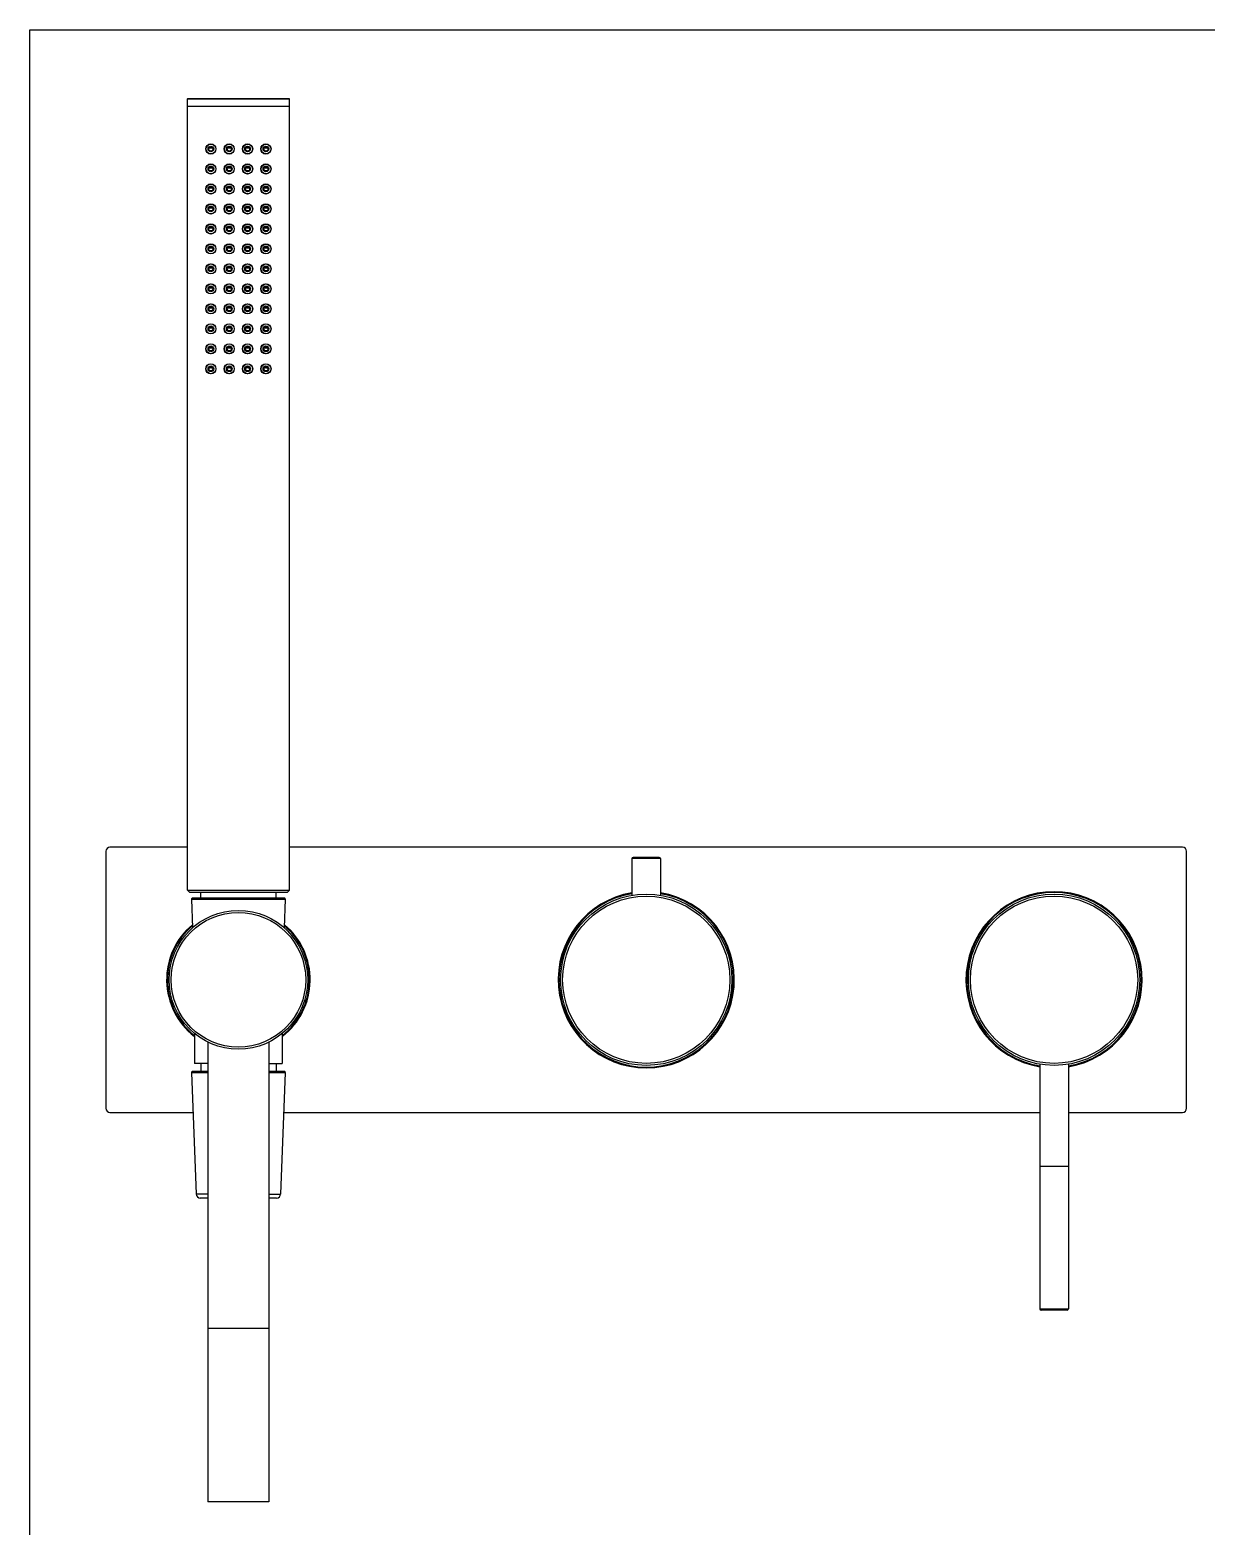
# Model space of a CAD drawing. Header units: millimetres. Extents: x 0 to 841, y 0 to 594.
# Drawn here: x 0 to 288.4, y 227.2 to 594 of the extents above; entities that cross this region are included whole.
import ezdxf

# ---------------------------------------------------------------- set-up
doc = ezdxf.new("R2010")
doc.units = ezdxf.units.MM
doc.header["$LTSCALE"] = 46.255
doc.layers.get('0').update_dxf_attribs({"linetype": 'CONTINUOUS'})
doc.layers.add('00_COMPONENTI', color=7, linetype='CONTINUOUS')

msp = doc.modelspace()

# ---------------------------------------------------------------- linework, layer by layer
at = {"color": 7, "linetype": 'Continuous'}
for p, q in [((0, 0), (0, 594)), ((0, 594), (841, 594))]:
    msp.add_line(p, q, dxfattribs=at)
at = {"layer": '00_COMPONENTI', "color": 7, "linetype": 'Continuous'}
for p, q in [((38.72, 577.21), (38.62, 577.11)), ((38.62, 575.31), (38.62, 577.11)), ((38.62, 577.11), (63.62, 577.11)), ((38.72, 577.21), (63.52, 577.21)), ((63.52, 577.21), (63.62, 577.11)), ((63.62, 575.31), (63.62, 577.11)), ((38.62, 575.31), (38.72, 575.21)), ((38.62, 575.31), (63.62, 575.31)), ((38.62, 383.11), (38.62, 575.21)), ((63.62, 575.21), (38.62, 575.21)), ((63.62, 575.31), (63.52, 575.21)), ((63.62, 383.11), (63.62, 575.21)), ((18.62, 392.6), (18.62, 329.6)), ((38.62, 393.6), (19.62, 393.6)), ((282.62, 393.6), (63.62, 393.6)), ((283.62, 329.6), (283.62, 392.6)), ((147.62, 390.8), (147.62, 381.81)), ((154.32, 391.1), (147.92, 391.1)), ((154.62, 390.8), (154.62, 381.81)), ((38.62, 383.11), (39.12, 382.61)), ((38.62, 383.11), (63.62, 383.11)), ((39.12, 382.61), (63.12, 382.61)), ((41.87, 381.1), (41.87, 382.61)), ((60.37, 381.1), (60.37, 382.61)), ((63.62, 383.11), (63.12, 382.61)), ((39.63, 380.9), (39.9, 373.8)), ((62.41, 381.1), (39.83, 381.1)), ((62.61, 380.9), (62.34, 373.8)), ((40.37, 347.95), (40.37, 340.6)), ((43.62, 345.89), (43.62, 233.09)), ((58.62, 345.89), (58.62, 233.09)), ((61.87, 347.94), (61.87, 340.6)), ((39.63, 338.39), (40.77, 308.56)), ((43.62, 338.59), (39.83, 338.59)), ((43.62, 340.6), (40.37, 340.6)), ((41.32, 338.6), (41.31, 338.59)), ((43.62, 338.6), (41.32, 338.6)), ((41.87, 340.6), (41.87, 338.6)), ((58.62, 340.6), (61.87, 340.6)), ((58.62, 338.6), (60.92, 338.6)), ((62.41, 338.59), (58.62, 338.59)), ((60.37, 340.6), (60.37, 338.6)), ((60.92, 338.6), (60.93, 338.59)), ((62.61, 338.39), (61.47, 308.56)), ((247.62, 340.4), (247.62, 280.4)), ((254.62, 340.4), (254.62, 280.4)), ((19.62, 328.6), (40, 328.6)), ((62.24, 328.6), (247.62, 328.6)), ((254.62, 328.6), (282.62, 328.6)), ((43.62, 307.59), (41.77, 307.59)), ((60.47, 307.59), (58.62, 307.59)), ((254.32, 280.1), (247.92, 280.1)), ((58.62, 275.6), (43.62, 275.6)), ((58.62, 233.09), (43.62, 233.09))]:
    msp.add_line(p, q, dxfattribs=at)
at = {"layer": '00_COMPONENTI', "color": 9, "linetype": 'Continuous'}
for p, q in [((154.62, 390.8), (147.62, 390.8)), ((39.63, 380.9), (62.61, 380.9)), ((39.63, 338.39), (43.62, 338.39)), ((58.62, 338.39), (62.61, 338.39)), ((247.62, 315.4), (254.62, 315.4)), ((43.62, 308.56), (40.77, 308.56)), ((58.62, 308.56), (61.47, 308.56)), ((247.62, 280.4), (254.62, 280.4))]:
    msp.add_line(p, q, dxfattribs=at)
at = {"layer": '00_COMPONENTI', "color": 2, "linetype": 'Continuous'}
for p, q in [((41.8, 338.59), (41.8, 338.6)), ((60.43, 338.59), (60.43, 338.6))]:
    msp.add_line(p, q, dxfattribs=at)
at = {"layer": '00_COMPONENTI', "color": 7, "linetype": 'Continuous'}
for centre, radius in [((44.37, 564.81), 1.25), ((44.37, 564.81), 1.2), ((44.37, 564.81), 0.5), ((48.87, 564.81), 1.25), ((48.87, 564.81), 1.2), ((48.87, 564.81), 0.5), ((53.37, 564.81), 1.25), ((53.37, 564.81), 1.2), ((53.37, 564.81), 0.5), ((57.87, 564.81), 1.25), ((57.87, 564.81), 1.2), ((57.87, 564.81), 0.5), ((44.37, 559.91), 1.25), ((44.37, 559.91), 1.2), ((44.37, 559.91), 0.5), ((48.87, 559.91), 1.25), ((48.87, 559.91), 1.2), ((48.87, 559.91), 0.5), ((53.37, 559.91), 1.25), ((53.37, 559.91), 1.2), ((53.37, 559.91), 0.5), ((57.87, 559.91), 1.25), ((57.87, 559.91), 1.2), ((57.87, 559.91), 0.5), ((44.37, 555.01), 1.25), ((44.37, 555.01), 1.2), ((44.37, 555.01), 0.5), ((48.87, 555.01), 1.25), ((48.87, 555.01), 1.2), ((48.87, 555.01), 0.5), ((53.37, 555.01), 1.25), ((53.37, 555.01), 1.2), ((53.37, 555.01), 0.5), ((57.87, 555.01), 1.25), ((57.87, 555.01), 1.2), ((57.87, 555.01), 0.5), ((44.37, 550.11), 1.25), ((44.37, 550.11), 1.2), ((44.37, 550.11), 0.5), ((48.87, 550.11), 1.25), ((48.87, 550.11), 1.2), ((48.87, 550.11), 0.5), ((53.37, 550.11), 1.25), ((53.37, 550.11), 1.2), ((53.37, 550.11), 0.5), ((57.87, 550.11), 1.25), ((57.87, 550.11), 1.2), ((57.87, 550.11), 0.5), ((44.37, 545.21), 1.25), ((44.37, 545.21), 1.2), ((44.37, 545.21), 0.5), ((48.87, 545.21), 1.25), ((48.87, 545.21), 1.2), ((48.87, 545.21), 0.5), ((53.37, 545.21), 1.25), ((53.37, 545.21), 1.2), ((53.37, 545.21), 0.5), ((57.87, 545.21), 1.25), ((57.87, 545.21), 1.2), ((57.87, 545.21), 0.5), ((44.37, 540.31), 1.25), ((44.37, 540.31), 1.2), ((44.37, 540.31), 0.5), ((48.87, 540.31), 1.25), ((48.87, 540.31), 1.2), ((48.87, 540.31), 0.5), ((53.37, 540.31), 1.25), ((53.37, 540.31), 1.2), ((53.37, 540.31), 0.5), ((57.87, 540.31), 1.25), ((57.87, 540.31), 1.2), ((57.87, 540.31), 0.5), ((44.37, 535.41), 1.25), ((44.37, 535.41), 1.2), ((44.37, 535.41), 0.5), ((48.87, 535.41), 1.25), ((48.87, 535.41), 1.2), ((48.87, 535.41), 0.5), ((53.37, 535.41), 1.25), ((53.37, 535.41), 1.2), ((53.37, 535.41), 0.5), ((57.87, 535.41), 1.25), ((57.87, 535.41), 1.2), ((57.87, 535.41), 0.5), ((44.37, 530.51), 1.25), ((44.37, 530.51), 1.2), ((44.37, 530.51), 0.5), ((48.87, 530.51), 1.25), ((48.87, 530.51), 1.2), ((48.87, 530.51), 0.5), ((53.37, 530.51), 1.25), ((53.37, 530.51), 1.2), ((53.37, 530.51), 0.5), ((57.87, 530.51), 1.25), ((57.87, 530.51), 1.2), ((57.87, 530.51), 0.5), ((44.37, 525.61), 1.25), ((44.37, 525.61), 1.2), ((44.37, 525.61), 0.5), ((48.87, 525.61), 1.25), ((48.87, 525.61), 1.2), ((48.87, 525.61), 0.5), ((53.37, 525.61), 1.25), ((53.37, 525.61), 1.2), ((53.37, 525.61), 0.5), ((57.87, 525.61), 1.25), ((57.87, 525.61), 1.2), ((57.87, 525.61), 0.5), ((44.37, 520.71), 1.25), ((44.37, 520.71), 1.2), ((44.37, 520.71), 0.5), ((48.87, 520.71), 1.25), ((48.87, 520.71), 1.2), ((48.87, 520.71), 0.5), ((53.37, 520.71), 1.25), ((53.37, 520.71), 1.2), ((53.37, 520.71), 0.5), ((57.87, 520.71), 1.25), ((57.87, 520.71), 1.2), ((57.87, 520.71), 0.5), ((44.37, 515.81), 1.25), ((44.37, 515.81), 1.2), ((44.37, 515.81), 0.5), ((48.87, 515.81), 1.25), ((48.87, 515.81), 1.2), ((48.87, 515.81), 0.5), ((53.37, 515.81), 1.25), ((53.37, 515.81), 1.2), ((53.37, 515.81), 0.5), ((57.87, 515.81), 1.25), ((57.87, 515.81), 1.2), ((57.87, 515.81), 0.5), ((44.37, 510.91), 1.25), ((44.37, 510.91), 1.2), ((44.37, 510.91), 0.5), ((48.87, 510.91), 1.25), ((48.87, 510.91), 1.2), ((48.87, 510.91), 0.5), ((53.37, 510.91), 1.25), ((53.37, 510.91), 1.2), ((53.37, 510.91), 0.5), ((57.87, 510.91), 1.25), ((57.87, 510.91), 1.2), ((57.87, 510.91), 0.5), ((151.12, 361.1), 21), ((251.12, 361.1), 21), ((51.12, 361.1), 17)]:
    msp.add_circle(centre, radius, dxfattribs=at)
at = {"layer": '00_COMPONENTI', "color": 9, "linetype": 'Continuous'}
for centre, radius in [((44.37, 564.81), 0.7), ((48.87, 564.81), 0.7), ((53.37, 564.81), 0.7), ((57.87, 564.81), 0.7), ((44.37, 559.91), 0.7), ((48.87, 559.91), 0.7), ((53.37, 559.91), 0.7), ((57.87, 559.91), 0.7), ((44.37, 555.01), 0.7), ((48.87, 555.01), 0.7), ((53.37, 555.01), 0.7), ((57.87, 555.01), 0.7), ((44.37, 550.11), 0.7), ((48.87, 550.11), 0.7), ((53.37, 550.11), 0.7), ((57.87, 550.11), 0.7), ((44.37, 545.21), 0.7), ((48.87, 545.21), 0.7), ((53.37, 545.21), 0.7), ((57.87, 545.21), 0.7), ((44.37, 540.31), 0.7), ((48.87, 540.31), 0.7), ((53.37, 540.31), 0.7), ((57.87, 540.31), 0.7), ((44.37, 535.41), 0.7), ((48.87, 535.41), 0.7), ((53.37, 535.41), 0.7), ((57.87, 535.41), 0.7), ((44.37, 530.51), 0.7), ((48.87, 530.51), 0.7), ((53.37, 530.51), 0.7), ((57.87, 530.51), 0.7), ((44.37, 525.61), 0.7), ((48.87, 525.61), 0.7), ((53.37, 525.61), 0.7), ((57.87, 525.61), 0.7), ((44.37, 520.71), 0.7), ((48.87, 520.71), 0.7), ((53.37, 520.71), 0.7), ((57.87, 520.71), 0.7), ((44.37, 515.81), 0.7), ((48.87, 515.81), 0.7), ((53.37, 515.81), 0.7), ((57.87, 515.81), 0.7), ((44.37, 510.91), 0.7), ((48.87, 510.91), 0.7), ((53.37, 510.91), 0.7), ((57.87, 510.91), 0.7), ((151.12, 361.1), 20.5), ((251.12, 361.1), 20.5), ((51.12, 361.1), 16.5)]:
    msp.add_circle(centre, radius, dxfattribs=at)
at = {"layer": '00_COMPONENTI', "color": 7, "linetype": 'Continuous'}
for centre, radius, start, end in [((44.37, 563.91), 1.1, 63.8084, 116.271), ((48.87, 563.91), 1.1, 63.4166, 116.611), ((53.37, 563.91), 1.1, 63.4043, 116.5891), ((57.87, 563.91), 1.1, 63.725, 116.1879), ((44.37, 559.01), 1.1, 63.8084, 116.271), ((48.87, 559.01), 1.1, 63.4166, 116.611), ((53.37, 559.01), 1.1, 63.4043, 116.5891), ((57.87, 559.01), 1.1, 63.725, 116.1879), ((44.37, 554.11), 1.1, 63.8084, 116.271), ((48.87, 554.11), 1.1, 63.4166, 116.611), ((53.37, 554.11), 1.1, 63.4043, 116.5891), ((57.87, 554.11), 1.1, 63.725, 116.1879), ((44.37, 549.21), 1.1, 63.8084, 116.271), ((48.87, 549.21), 1.1, 63.4166, 116.611), ((53.37, 549.21), 1.1, 63.4043, 116.5891), ((57.87, 549.21), 1.1, 63.725, 116.1879), ((44.37, 544.31), 1.1, 63.8084, 116.271), ((48.87, 544.31), 1.1, 63.4166, 116.611), ((53.37, 544.31), 1.1, 63.4043, 116.5891), ((57.87, 544.31), 1.1, 63.725, 116.1879), ((44.37, 539.41), 1.1, 63.8084, 116.271), ((48.87, 539.41), 1.1, 63.4166, 116.611), ((53.37, 539.41), 1.1, 63.4043, 116.5891), ((57.87, 539.41), 1.1, 63.725, 116.1879), ((44.37, 534.51), 1.1, 63.8084, 116.271), ((48.87, 534.51), 1.1, 63.4166, 116.611), ((53.37, 534.51), 1.1, 63.4043, 116.5891), ((57.87, 534.51), 1.1, 63.725, 116.1879), ((44.37, 529.61), 1.1, 63.8084, 116.271), ((48.87, 529.61), 1.1, 63.4166, 116.611), ((53.37, 529.61), 1.1, 63.4043, 116.5891), ((57.87, 529.61), 1.1, 63.725, 116.1879), ((44.37, 524.71), 1.1, 63.8084, 116.271), ((48.87, 524.71), 1.1, 63.4166, 116.611), ((53.37, 524.71), 1.1, 63.4043, 116.5891), ((57.87, 524.71), 1.1, 63.725, 116.1879), ((44.37, 519.81), 1.1, 63.8084, 116.271), ((48.87, 519.81), 1.1, 63.4166, 116.611), ((53.37, 519.81), 1.1, 63.4043, 116.5891), ((57.87, 519.81), 1.1, 63.725, 116.1879), ((44.37, 514.91), 1.1, 63.8084, 116.271), ((48.87, 514.91), 1.1, 63.4166, 116.611), ((53.37, 514.91), 1.1, 63.4043, 116.5891), ((57.87, 514.91), 1.1, 63.725, 116.1879), ((44.37, 510.01), 1.1, 63.8084, 116.271), ((48.87, 510.01), 1.1, 63.4166, 116.611), ((53.37, 510.01), 1.1, 63.4043, 116.5891), ((57.87, 510.01), 1.1, 63.725, 116.1879), ((19.62, 392.6), 1, 90, 180), ((282.62, 392.6), 1, 0, 90), ((147.92, 390.8), 0.3, 90, 180), ((154.32, 390.8), 0.3, 0, 90), ((151.12, 361.1), 21.4, 99.4313, 80.5687), ((251.12, 361.1), 21.4, 279.4313, 260.5687), ((39.83, 380.9), 0.2, 90, 182.1925), ((62.41, 380.9), 0.2, 357.8075, 90), ((51.12, 361.1), 17.4, 130.3595, 231.6408), ((51.12, 361.1), 17.4, 308.3592, 49.6405), ((39.83, 338.39), 0.2, 90, 182.1925), ((62.41, 338.39), 0.2, 357.8075, 90), ((19.62, 329.6), 1, 180, 270), ((282.62, 329.6), 1, 270, 360), ((41.77, 308.59), 1, 182.1925, 270), ((60.47, 308.59), 1, 270, 357.8075), ((247.92, 280.4), 0.3, 180, 270), ((254.32, 280.4), 0.3, 270, 360)]:
    msp.add_arc(centre, radius, start, end, dxfattribs=at)
at = {"layer": '00_COMPONENTI', "color": 9, "linetype": 'Continuous'}
for centre, radius, start, end in [((151.12, 361.1), 21.6, 99.3508, 80.6492), ((251.12, 361.1), 21.6, 279.3508, 260.6492), ((51.12, 361.1), 17.6, 129.8856, 232.1317), ((51.12, 361.1), 17.6, 307.8683, 50.1143)]:
    msp.add_arc(centre, radius, start, end, dxfattribs=at)

doc.saveas('drawing.dxf')
